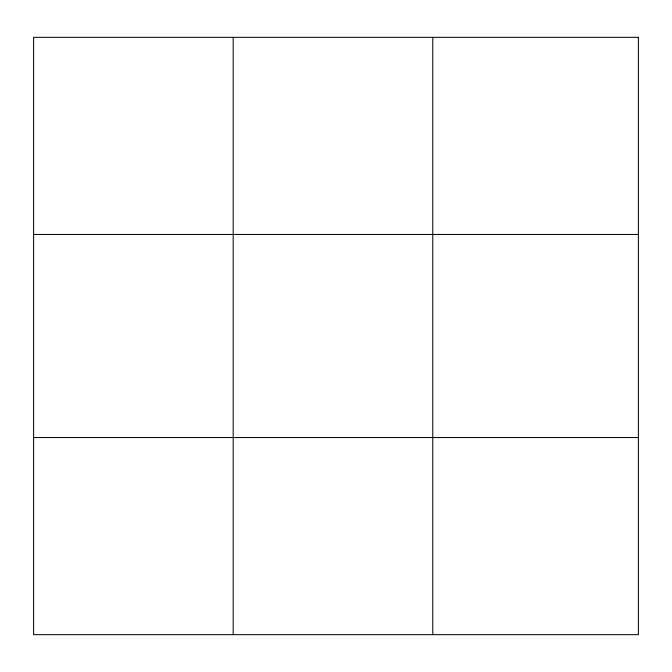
<?xml version="1.0" encoding="UTF-8"?>
<svg xmlns="http://www.w3.org/2000/svg" width="672" height="672" viewBox="0 0 672 672"><rect width="100%" height="100%" fill="white"/><g stroke="black" fill="none" stroke-linecap="round" stroke-linejoin="round"><path stroke-width="1.01" d="M233.184 634.67L233.184 37.33M432.768 634.67L432.768 37.33M33.6 234.452L638.4 234.452M33.6 437.548L638.4 437.548M638.4 37.33L33.6 37.33L33.6 634.67L638.4 634.67L638.4 37.33"/></g></svg>
